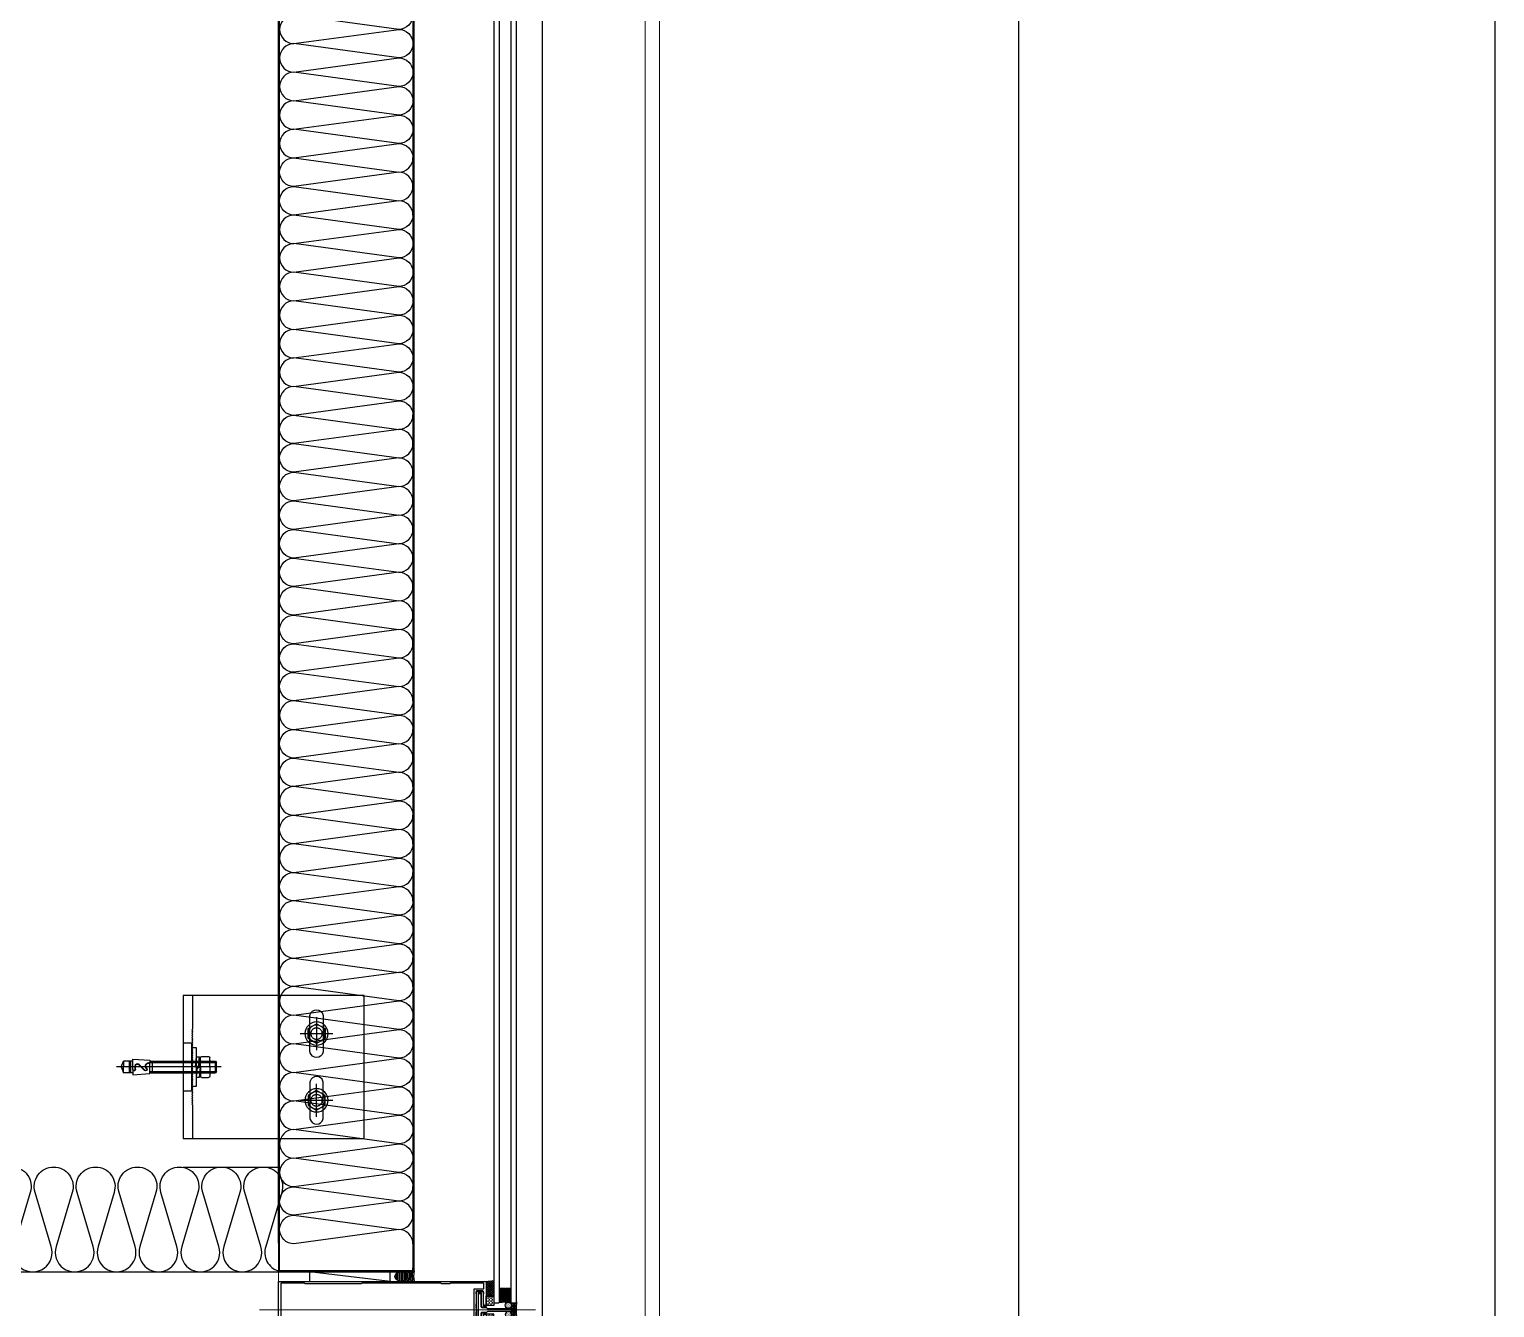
# Model space of a CAD drawing. Header units: millimetres. Extents: x 17311 to 801382, y -242618 to -104888.
# Drawn here: x 155407 to 156945, y -142536 to -141194 of the extents above; entities that cross this region are included whole.
import ezdxf

# ---------------------------------------------------------------- set-up
doc = ezdxf.new("R2010")
doc.units = ezdxf.units.MM
doc.header["$LTSCALE"] = 250
doc.linetypes.add('CENTER2', pattern=[28.575, 19.05, -3.175, 3.175, -3.175])
doc.linetypes.add('HIDDEN', pattern=[9.525, 6.35, -3.175])
for name, color, linetype in [('A-ELE-7', 7, 'Continuous'), ('A-ELE-8', 8, 'Continuous'), ('A-ETC-8', 8, 'Continuous'), ('A-WIN', 4, 'Continuous'), ('B-AR', 7, 'Continuous'), ('EGI', 6, 'Continuous'), ('fastener', 1, 'Continuous'), ('GLASS', 7, 'Continuous'), ('ISL', 251, 'Continuous'), ('polyamide', 6, 'Continuous'), ('S-TEEL', 4, 'Continuous'), ('SEALANT', 252, 'Continuous'), ('W250', 7, 'Continuous')]:
    doc.layers.add(name, color=color, linetype=linetype)
doc.layers.add('A-WIN-ELE', color=8, linetype='Continuous', lineweight=9)
doc.layers.add('CEN', color=1, linetype='Continuous', lineweight=9)
pattern_1 = [(90, (81579.6663, 89232.96467), (-0.15875, 0.079375), [0, -0.15875])]
pattern_2 = [(225, (58237.0189, -22344.7967), (1.122532015, -1.122532015), []), (315, (58237.0189, -22344.7967), (1.122532015, 1.122532015), [])]
pattern_3 = [(270, (-24016.0779, 66483.7451), (1.5875, -1.5875), [1.5875, -1.5875])]
pattern_4 = [(315, (-462.3626, 2021.3178), (0.8838835, 0.8838835), []), (45, (-462.3626, 2021.3178), (-0.8838835, 0.8838835), [])]
pattern_5 = [(248.1986, (-173432.0886, -82748.5761), (0.464238432, -0.5222680618), [0, -0.625])]

# ---------------------------------------------------------------- blocks, each defined once
blk = doc.blocks.new('커튼월 히든바')
at = {"layer": 'GLASS', "transparency": 33554687}
h = blk.add_hatch(dxfattribs=at)
h.set_pattern_fill('ANSI37', color=253, scale=10, angle=90, style=0)
h.set_pattern_definition(pattern_4)
h.paths.add_polyline_path([(-182, 8.5, 0.198912), (-181.7, 7.8, 0.112366), (-194.3, 7.8, 0.198912), (-194, 8.5), (-194, 15.5), (-193, 15.5), (-193, 16.2, 0.414214), (-192.3, 15.5), (-183.8, 15.5, 0.414035), (-183.1, 16.2), (-183.1, 15.5), (-182, 15.5)])
h = blk.add_hatch(dxfattribs=at)
h.set_pattern_fill('ANSI37', color=253, scale=10, angle=270, style=0)
h.set_pattern_definition(pattern_4)
h.paths.add_polyline_path([(-182, -8.5, -0.198912), (-181.7, -7.8, -0.112366), (-194.3, -7.8, -0.198912), (-194, -8.5), (-194, -15.5), (-193, -15.5), (-193, -16.2, -0.414214), (-192.3, -15.5), (-183.8, -15.5, -0.414035), (-183.1, -16.2), (-183.1, -15.5), (-182, -15.5)])
at = {"layer": 'SEALANT', "transparency": 33554687}
h = blk.add_hatch(dxfattribs=at)
h.set_pattern_fill('ANSI37', color=253, scale=0.5)
h.set_pattern_definition(pattern_2)
h.paths.add_polyline_path([(-168, 14.5), (-176, 14.5), (-176, 31, 0.032752), (-168, 30)])
h = blk.add_hatch(dxfattribs=at)
h.set_pattern_fill('DOTS', color=253, scale=0.5)
h.set_pattern_definition([(360, (-73304.1348, 247739.18495), (0.396875, 0.79375), [0, -0.79375])])
edge = h.paths.add_edge_path()
edge.add_line((-190.8, -8.2), (-191.2, -8.2))
edge.add_arc((-186, 40.5), 49, 263.9321, 271.3061)
edge.add_line((-184.9, -8.5), (-185.3, -8.5))
edge.add_line((-185.3, -8.5), (-185.8, -8.4))
edge.add_line((-185.8, -8.4), (-186.2, -8.3))
edge.add_line((-186.2, -8.3), (-186.7, -8.2))
edge.add_line((-186.7, -8.2), (-187.1, -8.1))
edge.add_line((-187.1, -8.1), (-187.6, -8))
edge.add_line((-187.6, -8), (-188, -7.9))
edge.add_line((-188, -7.9), (-188.4, -7.7))
edge.add_line((-188.4, -7.7), (-188.8, -7.5))
edge.add_line((-188.8, -7.5), (-189.1, -7.4))
edge.add_line((-189.1, -7.4), (-189.6, -7.7))
edge.add_line((-189.6, -7.7), (-190.2, -8))
edge.add_line((-190.2, -8), (-190.8, -8.2))
edge = h.paths.add_edge_path()
edge.add_line((-191.2, 8.2), (-190.8, 8.2))
edge.add_line((-190.8, 8.2), (-190.2, 8))
edge.add_line((-190.2, 8), (-189.6, 7.7))
edge.add_line((-189.6, 7.7), (-189.1, 7.4))
edge.add_line((-189.1, 7.4), (-188.8, 7.5))
edge.add_line((-188.8, 7.5), (-188.4, 7.7))
edge.add_line((-188.4, 7.7), (-188, 7.9))
edge.add_line((-188, 7.9), (-187.6, 8))
edge.add_line((-187.6, 8), (-187.1, 8.1))
edge.add_line((-187.1, 8.1), (-186.7, 8.2))
edge.add_line((-186.7, 8.2), (-186.2, 8.3))
edge.add_line((-186.2, 8.3), (-185.8, 8.4))
edge.add_line((-185.8, 8.4), (-185.3, 8.5))
edge.add_line((-185.3, 8.5), (-184.9, 8.5))
edge.add_arc((-186, -40.5), 49, 88.6939, 96.0686)
edge = h.paths.add_edge_path()
edge.add_line((-192.6, 8), (-192.4, 8.1))
edge.add_arc((-186, -40.5), 49, 97.4949, 99.7473)
edge.add_line((-194.3, 7.8), (-195, 7.5))
edge.add_line((-195, 7.5), (-199, 7.5))
edge.add_arc((-199, 8.5), 1, 190.5973, 270, ccw=False)
edge.add_arc((-290.7, 0), 91, -5.2405, 5.2405, ccw=False)
edge.add_arc((-199, -8.5), 1, 90, 169.4027, ccw=False)
edge.add_line((-199, -7.5), (-195, -7.5))
edge.add_line((-195, -7.5), (-194.3, -7.8))
edge.add_arc((-186, 40.5), 49, 260.2527, 262.5043)
edge.add_line((-192.4, -8.1), (-192.6, -8))
edge.add_line((-192.6, -8), (-193.2, -7.7))
edge.add_line((-193.2, -7.7), (-193.7, -7.4))
edge.add_line((-193.7, -7.4), (-194.1, -6.9))
edge.add_line((-194.1, -6.9), (-194.4, -6.4))
edge.add_line((-194.4, -6.4), (-194.6, -5.8))
edge.add_line((-194.6, -5.8), (-194.8, -5.2))
edge.add_line((-194.8, -5.2), (-194.8, -4.6))
edge.add_line((-194.8, -4.6), (-194.6, -3.9))
edge.add_line((-194.6, -3.9), (-194.4, -3.4))
edge.add_line((-194.4, -3.4), (-194.1, -2.8))
edge.add_line((-194.1, -2.8), (-193.7, -2.4))
edge.add_line((-193.7, -2.4), (-193.6, -2.3))
edge.add_line((-193.6, -2.3), (-193.7, -2))
edge.add_line((-193.7, -2), (-193.8, -1.6))
edge.add_line((-193.8, -1.6), (-193.9, -1.2))
edge.add_line((-193.9, -1.2), (-193.9, -0.8))
edge.add_line((-193.9, -0.8), (-194, -0.4))
edge.add_line((-194, -0.4), (-194, 0))
edge.add_line((-194, 0), (-194, 0.4))
edge.add_line((-194, 0.4), (-193.9, 0.8))
edge.add_line((-193.9, 0.8), (-193.9, 1.2))
edge.add_line((-193.9, 1.2), (-193.8, 1.6))
edge.add_line((-193.8, 1.6), (-193.7, 2))
edge.add_line((-193.7, 2), (-193.6, 2.3))
edge.add_line((-193.6, 2.3), (-193.7, 2.4))
edge.add_line((-193.7, 2.4), (-194.1, 2.8))
edge.add_line((-194.1, 2.8), (-194.4, 3.4))
edge.add_line((-194.4, 3.4), (-194.6, 3.9))
edge.add_line((-194.6, 3.9), (-194.8, 4.6))
edge.add_line((-194.8, 4.6), (-194.8, 5.2))
edge.add_line((-194.8, 5.2), (-194.6, 5.8))
edge.add_line((-194.6, 5.8), (-194.4, 6.4))
edge.add_line((-194.4, 6.4), (-194.1, 6.9))
edge.add_line((-194.1, 6.9), (-193.7, 7.4))
edge.add_line((-193.7, 7.4), (-193.2, 7.7))
edge.add_line((-193.2, 7.7), (-192.6, 8))
at = {"layer": 'SEALANT'}
h = blk.add_hatch(dxfattribs=at)
h.set_pattern_fill('DOTS', color=8, scale=10, angle=248.1986)
h.set_pattern_definition(pattern_5)
edge = h.paths.add_edge_path()
edge.add_ellipse((-191.4, 4.9), major_axis=(0, 3.37), ratio=1, start_angle=0, end_angle=360, ccw=False)
h = blk.add_hatch(dxfattribs=at)
h.set_pattern_fill('DASH', color=253, scale=0.5, angle=90, style=0)
h.set_pattern_definition(pattern_3)
h.paths.add_polyline_path([(-168, 14.5), (-176, 14.5), (-176, 4.5), (-168, 4.5)])
at = {"layer": 'SEALANT', "transparency": 33554687}
h = blk.add_hatch(dxfattribs=at)
h.set_pattern_fill('DOTS', color=253, scale=0.1, angle=90)
h.set_pattern_definition(pattern_1)
h.paths.add_polyline_path([(-167.9, 2.7), (-166.1, 2.7), (-166.1, 2.9), (-166.1, 3.8), (-166.1, 4.5), (-167.5, 4.5, -0.362029), (-168, 4.9, -0.057613), (-168.3, 2.5), (-168.1, 2.7, -0.198912)])
at = {"layer": 'SEALANT'}
h = blk.add_hatch(dxfattribs=at)
h.set_pattern_fill('DOTS', color=8, scale=10, angle=248.1986)
h.set_pattern_definition(pattern_5)
edge = h.paths.add_edge_path()
edge.add_ellipse((-191.4, -4.9), major_axis=(0, -3.37), ratio=1, start_angle=0, end_angle=360)
h = blk.add_hatch(dxfattribs=at)
h.set_pattern_fill('DASH', color=253, scale=0.5, angle=270, style=0)
h.set_pattern_definition(pattern_3)
h.paths.add_polyline_path([(-168, -14.5), (-176, -14.5), (-176, -4.5), (-168, -4.5)])
at = {"layer": 'SEALANT', "transparency": 33554687}
h = blk.add_hatch(dxfattribs=at)
h.set_pattern_fill('ANSI37', color=253, scale=0.5)
h.set_pattern_definition(pattern_2)
h.paths.add_polyline_path([(-168, -14.5), (-176, -14.5), (-176, -31, -0.032752), (-168, -30)])
h = blk.add_hatch(dxfattribs=at)
h.set_pattern_fill('DOTS', color=253, scale=0.1, angle=270)
h.set_pattern_definition(pattern_1)
h.paths.add_polyline_path([(-167.9, -2.7), (-166.1, -2.7), (-166.1, -3), (-166.1, -3.8), (-166.1, -4.5), (-167.5, -4.5, 0.362029), (-168, -4.9, 0.057613), (-168.3, -2.5), (-168.1, -2.7, 0.198912)])
at = {"layer": 'B-AR'}
for points in [[(-163.6, -2.7, -0.414214), (-162.6, -3.7), (-162.6, -4.6, 0.298217), (-162.9, -5.1, 0.298217), (-162.6, -5.5), (-162.6, -16.3, 0.298217), (-162.9, -16.8, 0.414214), (-162.4, -17.3), (-160.4, -17.3, 0.414214), (-159.9, -16.8, 0.236068), (-160.1, -16.4), (-160.1, -0.4, 0.236068), (-159.9, 0, 0.236068), (-160.1, 0.4), (-160.1, 16.4, 0.236068), (-159.9, 16.8, 0.414214), (-160.4, 17.3), (-162.4, 17.3, 0.414214), (-162.9, 16.8, 0.298217), (-162.6, 16.3), (-162.6, 5.5, 0.298217), (-162.9, 5.1, 0.298217), (-162.6, 4.6), (-162.6, 3.7, -0.414214), (-163.6, 2.7), (-167.9, 2.7, 0.198912), (-168.1, 2.7), (-169, 1.8, -0.198911), (-169.7, 1.5), (-195.8, 1.5, 0.414214), (-197.3, 0, 0.414214), (-195.8, -1.5), (-169.7, -1.5, -0.198912), (-169, -1.8), (-168.3, -2.5, 0.198912), (-167.6, -2.7)], [(-165.3, 19, -0.414214), (-164.3, 20), (-158, 20, -0.414214), (-157.5, 19.5), (-157.5, -19.5, -0.414214), (-158, -20), (-164.3, -20, -0.414214), (-165.3, -19), (-165.3, -4.7, 0.414214), (-165.5, -4.5), (-167.5, -4.5, 0.414214), (-168, -5), (-168, -30), (50, -30), (50, 30), (-168, 30), (-168, 5, 0.414214), (-167.5, 4.5), (-165.5, 4.5, 0.414214), (-165.3, 4.7)], [(-130.6, -28), (-165.2, -28, -0.414214), (-165.7, -27.5), (-165.7, -22.7, -0.414214), (-165.2, -22.2), (-155.8, -22.2, 0.414214), (-155.3, -21.7), (-155.3, 21.7, 0.414214), (-155.8, 22.2), (-165.2, 22.2, -0.414214), (-165.7, 22.7), (-165.7, 27.5, -0.414214), (-165.2, 28), (-130.6, 28), (-130.1, 27.5), (-120.9, 27.5), (-120.4, 28), (-37.6, 28), (-37.1, 27.5), (22.1, 27.5), (22.6, 28), (47, 28, -0.414214), (47.5, 27.5), (47.5, -27.5, -0.414214), (47, -28), (22.6, -28), (22.1, -27.5), (-37.1, -27.5), (-37.6, -28), (-120.4, -28), (-120.9, -27.5), (-130.1, -27.5)]]:
    blk.add_lwpolyline(points, format="xyb", close=True, dxfattribs=at)
at = {"layer": 'CEN', "ltscale": 0.005}
blk.add_line((70, 0, 0), (-220, 0), dxfattribs=at)
at = {"layer": 'GLASS', "color": 1, "linetype": 'Continuous'}
for p, q in [((-193.3, 15.5, 0), (-193.3, 22.5, 0)), ((-182.8, 15.5, 0), (-182.8, 22.5, 0)), ((-193.3, -15.5, 0), (-193.3, -22.5, 0)), ((-182.8, -15.5, 0), (-182.8, -22.5, 0))]:
    blk.add_line(p, q, dxfattribs=at)
at = {"layer": 'GLASS', "color": 1, "linetype": 'Continuous', "elevation": 0}
for points in [[(-182, 8.5, 0.198912), (-181.7, 7.8, 0.112366), (-194.3, 7.8, 0.198912), (-194, 8.5), (-194, 15.5), (-193, 15.5), (-193, 16.2, 0.414214), (-192.3, 15.5), (-183.8, 15.5, 0.414035), (-183.1, 16.2), (-183.1, 15.5), (-182, 15.5)], [(-182, -8.5, -0.198912), (-181.7, -7.8, -0.112366), (-194.3, -7.8, -0.198912), (-194, -8.5), (-194, -15.5), (-193, -15.5), (-193, -16.2, -0.414214), (-192.3, -15.5), (-183.8, -15.5, -0.414035), (-183.1, -16.2), (-183.1, -15.5), (-182, -15.5)]]:
    blk.add_lwpolyline(points, format="xyb", close=True, dxfattribs=at)
for points in [[(-193, 15.5), (-193, 22.5), (-194, 22.5), (-194, 15.5)], [(-183.1, 15.5), (-183.1, 22.5), (-182, 22.5), (-182, 15.5)], [(-193, -15.5), (-193, -22.5), (-194, -22.5), (-194, -15.5)], [(-183.1, -15.5), (-183.1, -22.5), (-182, -22.5), (-182, -15.5)]]:
    blk.add_lwpolyline(points, close=True, dxfattribs=at)
for points in [[(-183.1, 16.2, -0.414214), (-183.8, 15.5), (-192.3, 15.5, -0.414214), (-193, 16.2), (-193, 22, -0.414214), (-192.5, 22.5), (-188.5, 22.5), (-188, 22), (-187.5, 22.5), (-183.6, 22.5, -0.414214), (-183.1, 22), (-183.1, 16.2)], [(-183.6, 16.2), (-183.6, 21.8, 0.414214), (-183.8, 22), (-192.3, 22, 0.414214), (-192.5, 21.8), (-192.5, 16.2, 0.414214), (-192.3, 16), (-183.8, 16, 0.414214), (-183.6, 16.2)], [(-183.1, -16.2, 0.414214), (-183.8, -15.5), (-192.3, -15.5, 0.414214), (-193, -16.2), (-193, -22, 0.414214), (-192.5, -22.5), (-188.5, -22.5), (-188, -22), (-187.5, -22.5), (-183.6, -22.5, 0.414214), (-183.1, -22), (-183.1, -16.2)], [(-183.6, -16.2), (-183.6, -21.8, -0.414214), (-183.8, -22), (-192.3, -22, -0.414214), (-192.5, -21.8), (-192.5, -16.2, -0.414214), (-192.3, -16), (-183.8, -16, -0.414214), (-183.6, -16.2)]]:
    blk.add_lwpolyline(points, format="xyb", dxfattribs=at)
at = {"layer": 'GLASS', "color": 8, "linetype": 'Continuous'}
for centre in [(-191.6, 21.2, 0), (-191.6, 19.7, 0), (-191.6, 18.2, 0), (-191.6, 16.7, 0), (-190.3, 21.2, 0), (-190.3, 19.7, 0), (-190.3, 18.2, 0), (-190.3, 16.7, 0), (-188.8, 21.2, 0), (-188.8, 19.7, 0), (-188.8, 18.2, 0), (-188.8, 16.7, 0), (-187.3, 21.2, 0), (-187.3, 19.7, 0), (-187.3, 18.2, 0), (-187.3, 16.7, 0), (-185.8, 21.2, 0), (-185.8, 19.7, 0), (-185.8, 18.2, 0), (-185.8, 16.7, 0), (-184.3, 21.2, 0), (-184.3, 19.7, 0), (-184.3, 18.2, 0), (-184.3, 16.7, 0)]:
    blk.add_circle(centre, 0.65, dxfattribs=at)
at = {"layer": 'polyamide', "color": 5}
blk.add_lwpolyline([(-159.7, -17.9), (-159.7, 0), (-159.7, -17.9), (-163.1, -17.9), (-163.1, -3.5), (-163.6, -3), (-166.1, -3), (-166.1, -3.8), (-165.6, -4.3), (-165.1, -4.3), (-165.1, -6.4), (-164.8, -6.7), (-164.8, -17), (-165.1, -17), (-165.1, -19), (-164.6, -19.5), (-158.2, -19.5), (-157.7, -19), (-157.7, -17), (-158, -17), (-158, -6.5), (-157.7, -6.5), (-157.7, -2), (-158, -2), (-158, 2), (-157.7, 2), (-157.7, 6.5), (-158, 6.5), (-158, 17), (-157.7, 17), (-157.7, 19), (-158.2, 19.5), (-164.6, 19.5), (-165.1, 19), (-165.1, 17), (-164.8, 17), (-164.8, 6.7), (-165.1, 6.4), (-165.1, 4.3), (-165.6, 4.3), (-166.1, 3.8), (-166.1, 2.9), (-163.6, 2.9), (-163.1, 3.4), (-163.1, 17.8), (-159.7, 17.8), (-159.7, 0)], dxfattribs=at)
at = {"layer": 'SEALANT', "color": 4}
for points in [[(-168, 30, -0.032752), (-176, 31)], [(-168, -30, 0.032752), (-176, -31)]]:
    blk.add_lwpolyline(points, format="xyb", dxfattribs=at)
at = {"layer": 'SEALANT', "color": 4, "elevation": 0}
blk.add_lwpolyline([(-200, 8.5, -0.046781), (-200, -8.5)], format="xyb", dxfattribs=at)
at = {"layer": 'SEALANT', "color": 4}
for points in [[(-168, 14.5), (-176, 14.5), (-176, 4.5), (-168, 4.5)], [(-168, -14.5), (-176, -14.5), (-176, -4.5), (-168, -4.5)]]:
    blk.add_lwpolyline(points, close=True, dxfattribs=at)
at = {"layer": 'SEALANT', "color": 8}
for centre, start, end in [((-179.4, 5.1), 346.7784, 359.2245), ((-179.4, -5.1), 0.7755, 13.2216)]:
    blk.add_arc(centre, 11.4, start, end, dxfattribs=at)
at = {"layer": 'SEALANT', "color": 4, "extrusion": (0, 0, -1)}
blk.add_ellipse((-191.4, 4.9, 0), major_axis=(0, 3.37), ratio=1, dxfattribs=at)
at = {"layer": 'SEALANT', "color": 4}
blk.add_ellipse((-191.4, -4.9, 0), major_axis=(0, -3.37), ratio=1, dxfattribs=at)
blk = doc.blocks.new('m12 set anchor')
at = {"layer": 'A-ETC-8'}
for p, q in [((-4.8, 21), (-6, 19.8)), ((-6, 19.8), (6, 19.8)), ((-6, -49), (-6, 19.8)), ((-4.8, 21), (4.8, 21)), ((-4.8, -49), (-4.8, 21)), ((0, 26), (0, -84)), ((6, 19.8), (4.8, 21)), ((4.8, -49), (4.8, 21)), ((6, -49), (6, 19.8)), ((-11, 5.5), (-11, 12.5)), ((-10.8, 3), (-0.5, 4)), ((-10.8, 0), (-10.8, 3)), ((-10.8, 0), (-0.5, 1)), ((-10.8, 0), (0.5, 0)), ((0, 14), (-9.5, 14)), ((0, 4), (-9.5, 4)), ((-5.5, 5.5), (-5.5, 12.5)), ((-0.5, 1), (-0.5, 4)), ((10.7, 3), (-0.5, 3)), ((0, 14), (9.5, 14)), ((0, 4), (9.5, 4)), ((0.5, 2), (10.7, 3)), ((0.5, -1), (0.5, 2)), ((0.5, -1), (10.7, 0)), ((5.5, 5.5), (5.5, 12.5)), ((10.7, 0), (10.7, 3)), ((11, 5.5), (11, 12.5)), ((-8.2, -67), (-7, -49)), ((-7, -49), (0, -49)), ((6, -46.6), (-6, -46.6)), ((2.6, -60.8), (-3.6, -54.7)), ((2.9, -60.5), (-3.2, -54.4)), ((0, -49), (3.9, -49)), ((7, -49), (4.4, -49)), ((8.2, -67), (7, -49)), ((-3.6, -67), (-8.2, -67)), ((-6, -67), (-6, -76.6)), ((6, -69.4), (-6, -69.4)), ((6, -70.6), (-6, -70.6)), ((0, -79), (-6, -76.6)), ((-6, -76.6), (0, -76.6)), ((-2.4, -64.1), (1.2, -64.1)), ((-2.4, -64.6), (1.2, -64.6)), ((-2.4, -67), (0, -67)), ((0, -67), (8.2, -67)), ((6, -76.6), (0, -76.6)), ((0, -79), (6, -76.6)), ((6, -67), (6, -76.6))]:
    blk.add_line(p, q, dxfattribs=at)
for centre, radius, start, end in [((-9.5, 12.5), 1.47, 90, 180), ((-9.5, 5.5), 1.47, 180, 270), ((-7, 12.5), 1.47, 0, 90), ((-7, 5.5), 1.47, 270, 0), ((-4, 12.5), 1.47, 90, 180), ((-4, 5.5), 1.47, 180, 270), ((4, 12.5), 1.47, 0, 90), ((4, 5.5), 1.47, 270, 0), ((7, 12.5), 1.47, 90, 180), ((7, 5.5), 1.47, 180, 270), ((9.5, 12.5), 1.47, 0, 90), ((9.5, 5.5), 1.47, 270, 0), ((-2.4, -53.5), 1.68, 45, 225), ((-2.4, -53.5), 1.2, 45, 225), ((1, -50.1), 3.6, 225, 18.0378), ((1, -50.1), 3.12, 225, 20.9333), ((1.2, -62.2), 2.4, 270, 45), ((1.2, -62.2), 1.92, 270, 45), ((-2.4, -65.8), 1.68, 90, 225.5847), ((-2.4, -65.8), 1.2, 90, 270)]:
    blk.add_arc(centre, radius, start, end, dxfattribs=at)
blk = doc.blocks.new('A$C34c8856c')
at = {"layer": 'fastener', "linetype": 'CENTER2'}
for p, q in [((-140, 52.2, 0), (-140, 17.8, 0)), ((-122.8, 35, 0), (-157.2, 35, 0)), ((-140, -52.2, 0), (-140, -17.8, 0)), ((-122.8, -35, 0), (-157.2, -35, 0))]:
    blk.add_line(p, q, dxfattribs=at)
at = {"layer": 'fastener'}
for points in [[(-140, 45.4), (-149, 40.2), (-149, 29.8), (-140, 24.6), (-131, 29.8), (-131, 40.2)], [(-140, -45.4), (-149, -40.2), (-149, -29.8), (-140, -24.6), (-131, -29.8), (-131, -40.2)]]:
    blk.add_lwpolyline(points, close=True, dxfattribs=at)
for centre, radius in [((-140, 35, 0), 12.2), ((-140, 35, 0), 9), ((-140, -35, 0), 12.2), ((-140, -35, 0), 9)]:
    blk.add_circle(centre, radius, dxfattribs=at)
at = {"layer": 'fastener', "linetype": 'HIDDEN'}
for centre in [(-140, 35, 0), (-140, -35, 0)]:
    blk.add_circle(centre, 6, dxfattribs=at)
at = {"layer": 'S-TEEL'}
for points in [[(-190, 75), (0, 75), (0, -75), (-190, -75)], [(-14, -20), (-14, 20), (-10, 20), (-9, 19), (-10, 18), (-9, 17), (-10, 16), (-9, 15), (-10, 14), (-9, 13), (-10, 12), (-9, 11), (-10, 10), (-9, 9), (-10, 8), (-9, 7), (-10, 6), (-9, 5), (-10, 4), (-9, 3), (-10, 2), (-9, 1), (-10, 0), (-9, -1), (-10, -2), (-9, -3), (-10, -4), (-9, -5), (-10, -6), (-9, -7), (-10, -8), (-9, -9), (-10, -10), (-9, -11), (-10, -12), (-9, -13), (-10, -14), (-9, -15), (-10, -16), (-9, -17), (-10, -18), (-9, -19), (-10, -20)]]:
    blk.add_lwpolyline(points, close=True, dxfattribs=at)
blk.add_lwpolyline([(-10, 40), (-10, 75), (0, 75), (0, -75), (-10, -75), (-10, -40), (-9, -39), (-10, -38), (-9, -37), (-10, -36), (-9, -35), (-10, -34), (-9, -33), (-10, -32), (-9, -31), (-10, -30), (-9, -29), (-10, -28), (-9, -27), (-10, -26), (-9, -25), (-10, -24), (-9, -23), (-10, -22), (-9, -21), (-10, -20), (-9, -19), (-10, -18), (-9, -17), (-10, -16), (-9, -15), (-10, -14), (-9, -13), (-10, -12), (-9, -11), (-10, -10), (-9, -9), (-10, -8), (-9, -7), (-10, -6), (-9, -5), (-10, -4), (-9, -3), (-10, -2), (-9, -1), (-10, 0), (-9, 1), (-10, 2), (-9, 3), (-10, 4), (-9, 5), (-10, 6), (-9, 7), (-10, 8), (-9, 9), (-10, 10), (-9, 11), (-10, 12), (-9, 13), (-10, 14), (-9, 15), (-10, 16), (-9, 17), (-10, 18), (-9, 19), (-10, 20), (-9, 21), (-10, 22), (-9, 23), (-10, 24), (-9, 25), (-10, 26), (-9, 27), (-10, 28), (-9, 29), (-10, 30), (-9, 31), (-10, 32), (-9, 33), (-10, 34), (-9, 35), (-10, 36), (-9, 37), (-10, 38), (-9, 39), (-10, 40)], dxfattribs=at)
for points in [[(-146.7, 15, 0.745357), (-133.3, 15, 0.072565), (-133, 17), (-133, 53, 0.072565), (-133.3, 55, 0.745355), (-146.7, 55, 0.072565), (-147, 53), (-147, 17, 0.072565)], [(-146.7, -15, -0.745357), (-133.3, -15, -0.072565), (-133, -17), (-133, -53, -0.072565), (-133.3, -55, -0.745355), (-146.7, -55, -0.072565), (-147, -53), (-147, -17, -0.072565)]]:
    blk.add_lwpolyline(points, format="xyb", close=True, dxfattribs=at)
at = {"layer": 'S-TEEL', "color": 1}
blk.add_lwpolyline([(0, -25), (-9, -25), (-9, 25), (0, 25)], close=True, dxfattribs=at)
at = {"layer": 'fastener', "rotation": 90}
blk.add_blockref('m12 set anchor', (-14, 0), dxfattribs=at)
blk = doc.blocks.new('A$C1b60ea68')
at = {"layer": 'A-ELE-7', "color": 251}
blk.add_line((-2250, 47150), (-2250, 600), dxfattribs=at)
at = {"layer": 'A-ELE-8', "color": 251}
for p, q in [((-2750, 47150), (-2750, 600)), ((-1750, 47150), (-1750, 600))]:
    blk.add_line(p, q, dxfattribs=at)

msp = doc.modelspace()

# ---------------------------------------------------------------- hatches: boundary and pattern name
at = {"layer": 'SEALANT', "transparency": 33554687}
h = msp.add_hatch(dxfattribs=at)
h.set_pattern_fill('DOTS', color=8, scale=0.5, angle=270, style=0)
h.set_pattern_definition([(270, (-12966199.9558, -299363.75016), (0.79375, -0.396875), [0, -0.79375])])
edge = h.paths.add_edge_path()
edge.add_ellipse((155797.1, -142503.1), major_axis=(-6.47, 0), ratio=0.77258, start_angle=0, end_angle=360)

# ---------------------------------------------------------------- linework, layer by layer
at = {"layer": 'A-WIN', "elevation": 0}
for points in [[(155894.4, -142529.6, 0.414214), (155895.4, -142530.6), (155899.4, -142530.6, 0.414214), (155900.4, -142529.6), (155900.4, -139909.1, 0.414214), (155899.4, -139908.1), (155895.4, -139908.1, 0.414214), (155894.4, -139909.1)], [(155912.4, -142529.6, 0.414214), (155913.4, -142530.6), (155917.4, -142530.6, 0.414214), (155918.4, -142529.6), (155918.4, -139909.1, 0.414214), (155917.4, -139908.1), (155913.4, -139908.1, 0.414214), (155912.4, -139909.1)]]:
    msp.add_lwpolyline(points, format="xyb", close=True, dxfattribs=at)
at = {"layer": 'A-WIN-ELE'}
msp.add_line((156053.4, -139908.1), (156053.4, -153238.1), dxfattribs=at)
at = {"layer": 'A-WIN-ELE', "elevation": 0}
msp.add_lwpolyline([(155918.4, -153238.1), (156068.4, -153238.1), (156068.4, -139908.1), (155918.4, -139908.1)], close=True, dxfattribs=at)
msp.add_lwpolyline([(155668.4, -155208.1), (155668.4, -139930.6)], dxfattribs=at)
at = {"layer": 'EGI', "color": 8}
for p, q in [((155668.4, -142468.1), (155668.4, -139970.6)), ((155669.6, -142468.1), (155669.6, -139970.6)), ((155785.8, -142508.1), (155700.8, -142498.1))]:
    msp.add_line(p, q, dxfattribs=at)
at = {"layer": 'ISL'}
msp.add_line((155568.4, -142388.1), (155668.4, -142388.1), dxfattribs=at)
at = {"layer": 'ISL', "elevation": 0}
for points in [[(155810.8, -139941.8, 0.414214), (155809.6, -139940.6), (155669.6, -139940.6, 0.414214), (155668.4, -139941.8), (155668.4, -139970.6), (155669.6, -139970.6), (155669.6, -139941.8), (155809.6, -139941.8), (155809.6, -142496.9), (155669.6, -142496.9), (155669.6, -142468.1), (155668.4, -142468.1), (155668.4, -142496.9, 0.414214), (155669.6, -142498.1), (155809.6, -142498.1, 0.414214), (155810.8, -142496.9), (155810.8, -139941.8)], [(155809.6, -141179.2, -0.414316), (155794.6, -141194.2), (155684.6, -141179.2, 0.414316), (155669.6, -141194.2, 0.414316), (155684.6, -141209.2), (155794.6, -141194.2, -0.414316), (155809.6, -141209.2)], [(155809.6, -141209.2, -0.414316), (155794.6, -141224.2), (155684.6, -141209.2, 0.414316), (155669.6, -141224.2, 0.414316), (155684.6, -141239.2), (155794.6, -141224.2, -0.414316), (155809.6, -141239.2)], [(155809.6, -141239.2, -0.414316), (155794.6, -141254.1), (155684.6, -141239.2, 0.414316), (155669.6, -141254.2, 0.414316), (155684.6, -141269.1), (155794.6, -141254.2, -0.414316), (155809.6, -141269.2)], [(155809.6, -141269.1, -0.414316), (155794.6, -141284.1), (155684.6, -141269.2, 0.414316), (155669.6, -141284.1, 0.414316), (155684.6, -141299.1), (155794.6, -141284.2, -0.414316), (155809.6, -141299.1)], [(155809.6, -141299.1, -0.414316), (155794.6, -141314.1), (155684.6, -141299.1, 0.414316), (155669.6, -141314.1, 0.414316), (155684.6, -141329.1), (155794.6, -141314.1, -0.414316), (155809.6, -141329.1)], [(155809.6, -141359.1, 0.414316), (155794.6, -141344.1), (155684.6, -141359.1, -0.414316), (155669.6, -141344.1, -0.414316), (155684.6, -141329.1), (155794.6, -141344.1, 0.414316), (155809.6, -141329.1)], [(155809.6, -141389.1, 0.414316), (155794.6, -141374.1), (155684.6, -141389.1, -0.414316), (155669.6, -141374.1, -0.414316), (155684.6, -141359.1), (155794.6, -141374.1, 0.414316), (155809.6, -141359.1)], [(155809.6, -141389.1, -0.414316), (155794.6, -141404.1), (155684.6, -141389.1, 0.414316), (155669.6, -141404.1, 0.414316), (155684.6, -141419.1), (155794.6, -141404.1, -0.414316), (155809.6, -141419.1)], [(155809.6, -141419.1, -0.414316), (155794.6, -141434.1), (155684.6, -141419.1, 0.414316), (155669.6, -141434.1, 0.414316), (155684.6, -141449.1), (155794.6, -141434.1, -0.414316), (155809.6, -141449.1)], [(155809.6, -141449.1, -0.414316), (155794.6, -141464.1), (155684.6, -141449.1, 0.414316), (155669.6, -141464.1, 0.414316), (155684.6, -141479.1), (155794.6, -141464.1, -0.414316), (155809.6, -141479.1)], [(155809.6, -141479.1, -0.414316), (155794.6, -141494.1), (155684.6, -141479.1, 0.414316), (155669.6, -141494.1, 0.414316), (155684.6, -141509.1), (155794.6, -141494.1, -0.414316), (155809.6, -141509.1)], [(155809.6, -141509.1, -0.414316), (155794.6, -141524.1), (155684.6, -141509.1, 0.414316), (155669.6, -141524.1, 0.414316), (155684.6, -141539.1), (155794.6, -141524.1, -0.414316), (155809.6, -141539.1)], [(155809.6, -141539.1, -0.414316), (155794.6, -141554), (155684.6, -141539.1, 0.414316), (155669.6, -141554.1, 0.414316), (155684.6, -141569), (155794.6, -141554.1, -0.414316), (155809.6, -141569.1)], [(155809.6, -141569, -0.414316), (155794.6, -141584), (155684.6, -141569.1, 0.414316), (155669.6, -141584, 0.414316), (155684.6, -141599), (155794.6, -141584.1, -0.414316), (155809.6, -141599)], [(155809.6, -141629, 0.414316), (155794.6, -141614), (155684.6, -141629, -0.414316), (155669.6, -141614, -0.414316), (155684.6, -141599), (155794.6, -141614, 0.414316), (155809.6, -141599)], [(155809.6, -141659, 0.414316), (155794.6, -141644), (155684.6, -141659, -0.414316), (155669.6, -141644, -0.414316), (155684.6, -141629), (155794.6, -141644, 0.414316), (155809.6, -141629)], [(155809.6, -141689, 0.414316), (155794.6, -141674), (155684.6, -141689, -0.414316), (155669.6, -141674, -0.414316), (155684.6, -141659), (155794.6, -141674, 0.414316), (155809.6, -141659)], [(155809.6, -141719, 0.414316), (155794.6, -141704), (155684.6, -141719, -0.414316), (155669.6, -141704, -0.414316), (155684.6, -141689), (155794.6, -141704, 0.414316), (155809.6, -141689)], [(155809.6, -141749, 0.414316), (155794.6, -141734), (155684.6, -141749, -0.414316), (155669.6, -141734, -0.414316), (155684.6, -141719), (155794.6, -141734, 0.414316), (155809.6, -141719)], [(155809.6, -141779, 0.414316), (155794.6, -141764), (155684.6, -141779, -0.414316), (155669.6, -141764, -0.414316), (155684.6, -141749), (155794.6, -141764, 0.414316), (155809.6, -141749)], [(155809.6, -141809, 0.414316), (155794.6, -141794), (155684.6, -141809, -0.414316), (155669.6, -141794, -0.414316), (155684.6, -141779), (155794.6, -141794, 0.414316), (155809.6, -141779)], [(155809.6, -141839, 0.414316), (155794.6, -141824), (155684.6, -141839, -0.414316), (155669.6, -141824, -0.414316), (155684.6, -141809), (155794.6, -141824, 0.414316), (155809.6, -141809)], [(155809.6, -141869, 0.414316), (155794.6, -141854), (155684.6, -141868.9, -0.414316), (155669.6, -141854, -0.414316), (155684.6, -141839), (155794.6, -141853.9, 0.414316), (155809.6, -141839)], [(155809.6, -141898.9, 0.414316), (155794.6, -141884), (155684.6, -141898.9, -0.414316), (155669.6, -141883.9, -0.414316), (155684.6, -141869), (155794.6, -141883.9, 0.414316), (155809.6, -141868.9)], [(155809.6, -141898.9, -0.414316), (155794.6, -141913.9), (155684.6, -141898.9, 0.414316), (155669.6, -141913.9, 0.414316), (155684.6, -141928.9), (155794.6, -141913.9, -0.414316), (155809.6, -141928.9)], [(155809.6, -141958.9, 0.414316), (155794.6, -141943.9), (155684.6, -141958.9, -0.414316), (155669.6, -141943.9, -0.414316), (155684.6, -141928.9), (155794.6, -141943.9, 0.414316), (155809.6, -141928.9)], [(155809.6, -141988.9, 0.414316), (155794.6, -141973.9), (155684.6, -141988.9, -0.414316), (155669.6, -141973.9, -0.414316), (155684.6, -141958.9), (155794.6, -141973.9, 0.414316), (155809.6, -141958.9)], [(155809.6, -141988.9, -0.414316), (155794.6, -142003.9), (155684.6, -141988.9, 0.414316), (155669.6, -142003.9, 0.414316), (155684.6, -142018.9), (155794.6, -142003.9, -0.414316), (155809.6, -142018.9)], [(155809.6, -142048.9, 0.414316), (155794.6, -142033.9), (155684.6, -142048.9, -0.414316), (155669.6, -142033.9, -0.414316), (155684.6, -142018.9), (155794.6, -142033.9, 0.414316), (155809.6, -142018.9)], [(155809.6, -142048.9, -0.414316), (155794.6, -142063.9), (155684.6, -142048.9, 0.414316), (155669.6, -142063.9, 0.414316), (155684.6, -142078.9), (155794.6, -142063.9, -0.414316), (155809.6, -142078.9)], [(155809.6, -142108.9, 0.414316), (155794.6, -142093.9), (155684.6, -142108.8, -0.414316), (155669.6, -142093.9, -0.414316), (155684.6, -142078.9), (155794.6, -142093.8, 0.414316), (155809.6, -142078.9)], [(155809.6, -142108.8, -0.414316), (155794.6, -142123.8), (155684.6, -142108.9, 0.414316), (155669.6, -142123.8, 0.414316), (155684.6, -142138.8), (155794.6, -142123.9, -0.414316), (155809.6, -142138.8)], [(155809.6, -142138.8, -0.414316), (155794.6, -142153.8), (155684.6, -142138.8, 0.414316), (155669.6, -142153.8, 0.414316), (155684.6, -142168.8), (155794.6, -142153.8, -0.414316), (155809.6, -142168.8)], [(155809.6, -142198.8, 0.414316), (155794.6, -142183.8), (155684.6, -142198.8, -0.414316), (155669.6, -142183.8, -0.414316), (155684.6, -142168.8), (155794.6, -142183.8, 0.414316), (155809.6, -142168.8)], [(155809.6, -142198.8, -0.414316), (155794.6, -142213.8), (155684.6, -142198.8, 0.414316), (155669.6, -142213.8, 0.414316), (155684.6, -142228.8), (155794.6, -142213.8, -0.414316), (155809.6, -142228.8)], [(155809.6, -142228.8, -0.414316), (155794.6, -142243.8), (155684.6, -142228.8, 0.414316), (155669.6, -142243.8, 0.414316), (155684.6, -142258.8), (155794.6, -142243.8, -0.414316), (155809.6, -142258.8)], [(155809.6, -142258.8, -0.414316), (155794.6, -142273.8), (155684.6, -142258.8, 0.414316), (155669.6, -142273.8, 0.414316), (155684.6, -142288.8), (155794.6, -142273.8, -0.414316), (155809.6, -142288.8)], [(155809.6, -142288.8, -0.414316), (155794.6, -142303.8), (155684.6, -142288.8, 0.414316), (155669.6, -142303.8, 0.414316), (155684.6, -142318.8), (155794.6, -142303.8, -0.414316), (155809.6, -142318.8)], [(155809.6, -142318.8, -0.414316), (155794.6, -142333.8), (155684.6, -142318.8, 0.414316), (155669.6, -142333.8, 0.414316), (155684.6, -142348.8), (155794.6, -142333.8, -0.414316), (155809.6, -142348.8)], [(155809.6, -142348.8, -0.414316), (155794.6, -142363.8), (155684.6, -142348.8, 0.414316), (155669.6, -142363.8, 0.414316), (155684.6, -142378.8), (155794.6, -142363.8, -0.414316), (155809.6, -142378.8)], [(155809.6, -142378.8, -0.414316), (155794.6, -142393.7), (155684.6, -142378.8, 0.414316), (155669.6, -142393.8, 0.414316), (155684.6, -142408.7), (155794.6, -142393.8, -0.414316), (155809.6, -142408.8)], [(155388.4, -142388.1, -0.509267), (155407.8, -142414.8), (155391, -142471.5, 1.372593), (155429.8, -142471.5), (155413, -142414.8, -0.509267), (155432.4, -142388.1, -0.509267), (155451.8, -142414.8), (155435, -142471.5, 1.372593), (155473.8, -142471.5), (155457, -142414.8, -0.509267), (155476.4, -142388.1, -0.509267), (155495.8, -142414.8), (155479, -142471.5, 1.372593), (155517.8, -142471.5), (155501, -142414.8, -0.509267), (155520.4, -142388.1, -0.509267), (155539.8, -142414.8), (155523, -142471.5, 1.372593), (155561.8, -142471.5), (155545, -142414.8, -0.509267), (155564.4, -142388.1, -0.509267), (155583.8, -142414.8), (155567, -142471.5, 1.372593), (155605.8, -142471.5), (155589, -142414.8, -0.509267), (155608.4, -142388.1, -0.509267), (155627.8, -142414.8), (155611, -142471.5, 1.372593), (155649.8, -142471.5), (155633, -142414.8, -0.509267), (155652.4, -142388.1, -0.509267), (155671.8, -142414.8), (155655, -142471.5, 0.417735), (155668.4, -142497.2, 0.417735)], [(155809.6, -142438.7, 0.414316), (155794.6, -142423.8), (155684.6, -142438.7, -0.414316), (155669.6, -142423.7, -0.414316), (155684.6, -142408.8), (155794.6, -142423.7, 0.414316), (155809.6, -142408.7)], [(155809.6, -142468.7, 0.414316), (155794.6, -142453.7), (155684.6, -142468.7, -0.414316), (155669.6, -142453.7, -0.414316), (155684.6, -142438.7), (155794.6, -142453.7, 0.414316), (155809.6, -142438.7)], [(155809.2, -142496.9, 0.052233), (155809.6, -142493.8)]]:
    msp.add_lwpolyline(points, format="xyb", dxfattribs=at)
msp.add_lwpolyline([(148595.3, -143478.1), (148595.3, -143828.1), (149205.3, -143828.1), (149205.3, -142248.1), (155068.4, -142248.1), (155068.4, -142498.1), (155668.4, -142498.1)], dxfattribs=at)
msp.add_lwpolyline([(155785.8, -142498.1), (155700.8, -142498.1), (155700.8, -142508.1), (155785.8, -142508.1)], close=True, dxfattribs=at)
at = {"layer": 'SEALANT', "color": 8}
for radius, start, end in [(42.7, 174.0924, 174.7841), (41.2, 173.8768, 175.6385), (39.7, 173.6448, 177.4891), (39.7, 184.1055, 188.0988), (38.2, 173.3945, 188.4186), (36.7, 173.1236, 188.7649), (35.2, 172.8295, 189.141), (33.7, 172.509, 189.551), (42.7, 186.7694, 187.527), (41.2, 185.9356, 187.8024)]:
    msp.add_arc((155842.5, -142502.5), radius, start, end, dxfattribs=at)
at = {"layer": 'SEALANT', "color": 4}
msp.add_arc((155842.5, -142502.5), 32.2, 170.0002, 189.9997, dxfattribs=at)
msp.add_ellipse((155797.1, -142503.1), major_axis=(-6.47, 0), ratio=0.77258, dxfattribs=at)

# ---------------------------------------------------------------- block references
msp.add_blockref('A$C1b60ea68', (158695.3, -155238.1))
at = {"layer": 'A-ETC-8', "xscale": -1}
msp.add_blockref('A$C34c8856c', (155568.4, -142283.1), dxfattribs=at)
at = {"layer": 'W250', "xscale": -1}
msp.add_blockref('커튼월 히든바', (155718.4, -142538.1), dxfattribs=at)

doc.saveas('drawing.dxf')
